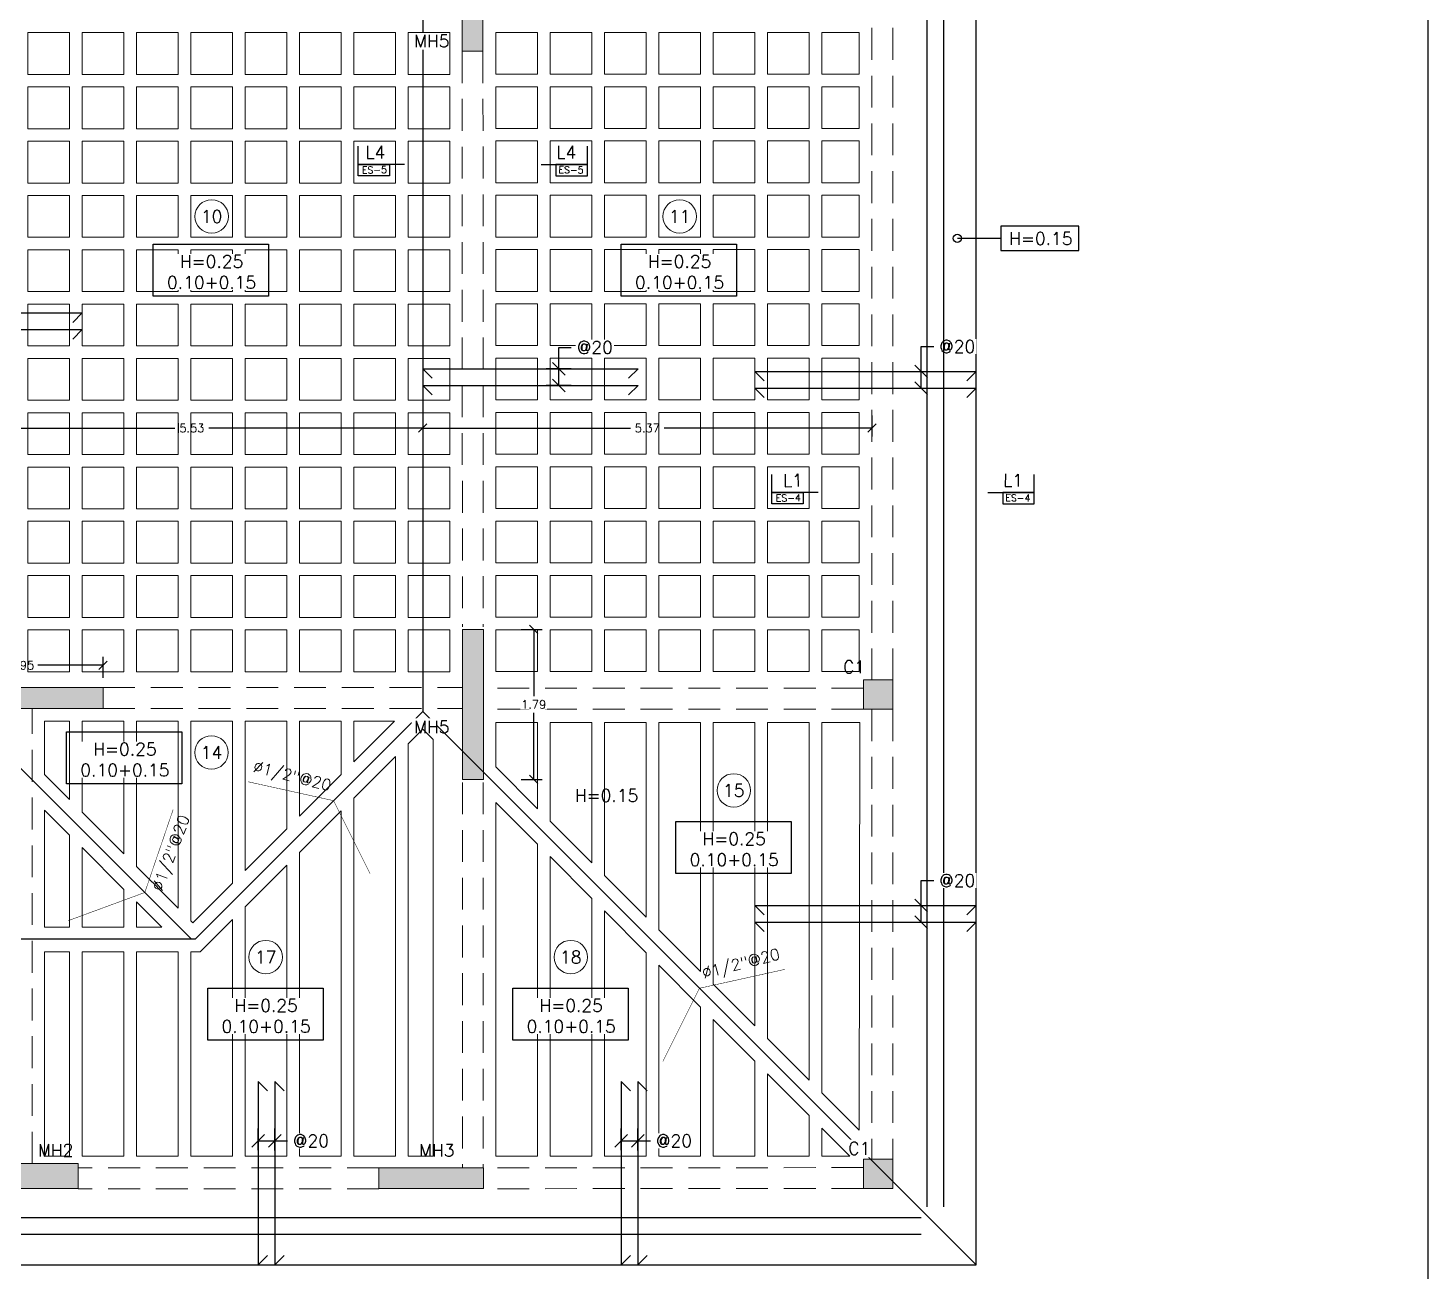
# Model space of a CAD drawing. Header units: metres. Extents: x -44 to 358, y -246 to 48.
# Drawn here: x 130.87 to 147.62, y -41 to -26.12 of the extents above; entities that cross this region are included whole.
import ezdxf
from ezdxf.enums import TextEntityAlignment as Align

# ---------------------------------------------------------------- set-up
doc = ezdxf.new("R2010")
doc.units = ezdxf.units.M
doc.header["$LTSCALE"] = 0.3
doc.header["$PDMODE"] = 3
doc.linetypes.add('HIDDEN', pattern=[9.525, 6.35, -3.175])
for name, color, linetype, lineweight in [('0-S-GRID-IDEN', 1, 'Continuous', 9), ('BOVEDILLA', 8, 'Continuous', 5), ('Columnas', 7, 'Continuous', 18), ('VIGAS', 1, 'HIDDEN', 15)]:
    doc.layers.add(name, color=color, linetype=linetype, lineweight=lineweight)
for name, color, linetype in [('ACERO', 5, 'Continuous'), ('BP', 3, 'Continuous'), ('DIMCOL', 4, 'Continuous'), ('DIMTEXTO', 4, 'Continuous'), ('HATCH', 8, 'Continuous'), ('REBAR', 5, 'Continuous'), ('TEXTOS', 4, 'Continuous')]:
    doc.layers.add(name, color=color, linetype=linetype)
doc.styles.add('SMPLEX', font='simplex.shx')
doc.dimstyles.new('DIM-50', dxfattribs={"dimscale": 0.5, "dimtxt": 0.2, "dimasz": 0.2, "dimexe": 0.2, "dimexo": 0.2, "dimgap": 0.1, "dimtad": 0, "dimtih": 1, "dimtoh": 1, "dimzin": 0, "dimdsep": 46, "dimtxsty": 'SMPLEX', "dimblk1": 'OBLIQUE', "dimblk2": 'OBLIQUE', "dimsah": 1, "dimcen": 0.2, "dimclrd": 4, "dimclre": 4, "dimclrt": 4, "dimadec": 0, "dimazin": 0, "dimtfac": 1, "dimtmove": 0, "dimatfit": 3, "dimldrblk": 'OPEN30', "dimfxl": 0.3, "dimfxlon": 1, "dimtfill": 1, "dimtolj": 1, "dimtzin": 0, "dimarcsym": 0})
doc.dimstyles.new('DIM-75', dxfattribs={"dimscale": 0.75, "dimtxt": 0.2, "dimasz": 0.2, "dimexe": 0.2, "dimexo": 0.2, "dimgap": 0.1, "dimtad": 0, "dimtih": 1, "dimtoh": 1, "dimzin": 0, "dimdsep": 46, "dimtxsty": 'SMPLEX', "dimblk1": 'OBLIQUE', "dimblk2": 'OBLIQUE', "dimsah": 1, "dimcen": 0.2, "dimclrd": 4, "dimclre": 4, "dimclrt": 4, "dimadec": 0, "dimazin": 0, "dimtfac": 1, "dimtmove": 0, "dimatfit": 3, "dimldrblk": 'OBLIQUE', "dimfxl": 0.2, "dimfxlon": 1, "dimtfill": 1, "dimtolj": 1, "dimtzin": 0, "dimarcsym": 0})

# ---------------------------------------------------------------- blocks, each defined once
blk = doc.blocks.new('A$C29cb555f')
at = {"layer": 'HATCH'}
h = blk.add_hatch(color=256, dxfattribs=at)
h.dxf.hatch_style = 1
h.paths.add_polyline_path([(29.046, 13.836), (28.796, 13.836), (28.796, 14.836), (29.046, 14.836)])
h = blk.add_hatch(color=256, dxfattribs=at)
h.dxf.hatch_style = 1
h.paths.add_polyline_path([(29.051, 5.119), (28.801, 5.119), (28.801, 6.913), (29.051, 6.913)])
h = blk.add_hatch(color=256, dxfattribs=at)
h.dxf.hatch_style = 1
h.paths.add_polyline_path([(22.801, 6.219), (22.551, 6.219), (22.551, 5.969), (24.501, 5.969), (24.501, 6.219)])
h = blk.add_hatch(color=256, dxfattribs=at)
h.dxf.hatch_style = 1
h.paths.add_polyline_path([(33.601, 5.959), (33.951, 5.959), (33.951, 6.309), (33.601, 6.309)])
h = blk.add_hatch(color=256, dxfattribs=at)
h.dxf.hatch_style = 1
h.paths.add_polyline_path([(23.401, 0.519), (23.401, 0.219), (24.201, 0.219), (24.201, 0.519)])
h = blk.add_hatch(color=256, dxfattribs=at)
h.dxf.hatch_style = 1
h.paths.add_polyline_path([(33.601, 0.221), (33.951, 0.221), (33.951, 0.571), (33.601, 0.571)])
h = blk.add_hatch(color=256, dxfattribs=at)
h.dxf.hatch_style = 1
h.paths.add_polyline_path([(29.05, 0.469), (27.801, 0.469), (27.801, 0.219), (29.05, 0.219)])
at = {"layer": 'Columnas'}
for points in [[(29.046, 13.836), (28.796, 13.836), (28.796, 14.836), (29.046, 14.836)], [(29.051, 5.119), (28.801, 5.119), (28.801, 6.913), (29.051, 6.913)], [(22.55, 6.219), (24.5, 6.219), (24.5, 5.969), (22.55, 5.969)], [(33.601, 5.959), (33.951, 5.959), (33.951, 6.309), (33.601, 6.309)], [(23.401, 0.519), (23.401, 0.219), (24.201, 0.219), (24.201, 0.519)], [(33.601, 0.221), (33.951, 0.221), (33.951, 0.571), (33.601, 0.571)]]:
    blk.add_lwpolyline(points, close=True, dxfattribs=at)
blk.add_lwpolyline([(27.801, 0.219), (29.051, 0.219), (29.051, 0.469), (27.801, 0.469), (27.8, 0.219)], dxfattribs=at)
at = {"layer": 'DIMTEXTO', "ltscale": 0.2, "char_height": 0.15, "attachment_point": 1, "style": 'SMPLEX', "bg_fill": 3, "box_fill_scale": 1.2, "bg_fill_color": 256, "bg_fill_transparency": 0}
for s, insert in [('MH5', (28.222, 14.033)), ('MH5', (28.222, 5.821)), ('MH3', (28.282, 0.753))]:
    blk.add_mtext_dynamic_manual_height_columns(s, width=0.23091, gutter_width=0.25, heights=[0], dxfattribs=dict(at, insert=insert))
for s, insert in [('C1', (33.357, 6.54)), ('MH2', (23.72, 0.753)), ('C1', (33.418, 0.776))]:
    blk.add_mtext_dynamic_manual_height_columns(s, width=0.23091, gutter_width=0.25, heights=[0], dxfattribs=dict(at, insert=insert))
blk = doc.blocks.new('_OBLIQUE')
at = {"color": 0, "linetype": 'ByBlock'}
blk.add_line((-0.5, -0.5), (0.5, 0.5), dxfattribs=at)
blk = doc.blocks.new('*D1187')
at = {"layer": 'DEFPOINTS', "color": 0, "transparency": 16777216}
for p in [(140.29, -30.233), (141.558, -30.233), (140.29, -30.433)]:
    blk.add_point(p, dxfattribs=at)
at = {"layer": 'DIMTEXTO', "color": 4, "lineweight": -2, "transparency": 16777216}
for p, q in [((141.558, -30.233), (141.558, -29.936)), ((141.558, -29.936), (141.708, -29.936)), ((141.408, -30.233), (141.708, -30.233)), ((141.558, -30.433), (141.558, -30.233)), ((141.408, -30.433), (141.708, -30.433))]:
    blk.add_line(p, q, dxfattribs=at)
at = {"layer": 'DIMTEXTO', "color": 4, "lineweight": -2, "transparency": 16777216, "xscale": 0.15, "yscale": 0.15, "zscale": 0.15}
for p, rotation in [((141.558, -30.233), 90), ((141.558, -30.433), 270)]:
    blk.add_blockref('_OBLIQUE', p, dxfattribs=dict(at, rotation=rotation))
at = {"layer": 'DIMTEXTO', "color": 4, "transparency": 16777216, "insert": (141.99, -29.936), "char_height": 0.15, "attachment_point": 5, "style": 'SMPLEX', "bg_fill": 3, "box_fill_scale": 1.1, "bg_fill_color": 256, "bg_fill_true_color": 13158600, "bg_fill_transparency": 0}
blk.add_mtext('\\A1;@20', dxfattribs=at)
blk = doc.blocks.new('*D1191')
at = {"layer": 'DEFPOINTS', "color": 0, "ltscale": 0.2, "transparency": 16777216}
for p in [(136.318, -33.322), (136.318, -35.117), (136.921, -35.117)]:
    blk.add_point(p, dxfattribs=at)
at = {"layer": 'DIMTEXTO', "color": 4, "lineweight": -2, "ltscale": 0.2, "transparency": 16777216}
for p, q in [((136.771, -33.322), (137.021, -33.322)), ((136.921, -33.322), (136.921, -34.12)), ((136.921, -35.117), (136.921, -34.32)), ((136.771, -35.117), (137.021, -35.117))]:
    blk.add_line(p, q, dxfattribs=at)
at = {"layer": 'DIMTEXTO', "color": 4, "lineweight": -2, "ltscale": 0.2, "transparency": 16777216, "xscale": 0.1, "yscale": 0.1, "zscale": 0.1}
for p, rotation in [((136.921, -33.322), 90), ((136.921, -35.117), 270)]:
    blk.add_blockref('_OBLIQUE', p, dxfattribs=dict(at, rotation=rotation))
at = {"layer": 'DIMTEXTO', "color": 4, "ltscale": 0.2, "transparency": 16777216, "insert": (136.921, -34.22), "char_height": 0.1, "attachment_point": 5, "style": 'SMPLEX', "bg_fill": 3, "box_fill_scale": 1.1, "bg_fill_color": 256, "bg_fill_true_color": 13158600, "bg_fill_transparency": 0}
blk.add_mtext('\\A1;1.79', dxfattribs=at)
blk = doc.blocks.new('_Open30')
at = {"color": 0, "lineweight": -2}
for p, q in [((-1, 0.27), (0, 0)), ((0, 0), (-1, -0.27)), ((0, 0), (-1, 0))]:
    blk.add_line(p, q, dxfattribs=at)
blk = doc.blocks.new('*D1192')
at = {"layer": 'DEFPOINTS', "color": 0, "ltscale": 0.2, "transparency": 16777216}
for p in [(131.768, -33.751), (129.818, -34.267), (131.768, -34.267)]:
    blk.add_point(p, dxfattribs=at)
at = {"layer": 'DIMTEXTO', "color": 4, "lineweight": -2, "ltscale": 0.2, "transparency": 16777216}
for p, q in [((129.818, -33.901), (129.818, -33.651)), ((131.768, -33.901), (131.768, -33.651)), ((129.818, -33.751), (130.6, -33.751)), ((131.768, -33.751), (130.986, -33.751))]:
    blk.add_line(p, q, dxfattribs=at)
at = {"layer": 'DIMTEXTO', "color": 4, "lineweight": -2, "ltscale": 0.2, "transparency": 16777216, "xscale": 0.1, "yscale": 0.1, "zscale": 0.1, "rotation": 180}
blk.add_blockref('_OBLIQUE', (129.818, -33.751), dxfattribs=at)
at = {"layer": 'DIMTEXTO', "color": 4, "lineweight": -2, "ltscale": 0.2, "transparency": 16777216, "xscale": 0.1, "yscale": 0.1, "zscale": 0.1}
blk.add_blockref('_OBLIQUE', (131.768, -33.751), dxfattribs=at)
at = {"layer": 'DIMTEXTO', "color": 4, "ltscale": 0.2, "transparency": 16777216, "insert": (130.793, -33.751), "char_height": 0.1, "attachment_point": 5, "style": 'SMPLEX', "bg_fill": 3, "box_fill_scale": 1.1, "bg_fill_color": 256, "bg_fill_true_color": 13158600, "bg_fill_transparency": 0}
blk.add_mtext('\\A1;1.95', dxfattribs=at)
blk = doc.blocks.new('*D1199')
at = {"layer": 'DEFPOINTS', "color": 0, "ltscale": 0.2, "transparency": 16777216}
for p in [(130.068, -30.59), (135.593, -30.59), (135.593, -30.912)]:
    blk.add_point(p, dxfattribs=at)
at = {"layer": 'DIMTEXTO', "color": 4, "lineweight": -2, "ltscale": 0.2, "transparency": 16777216}
for p, q in [((130.068, -30.762), (130.068, -31.012)), ((135.593, -30.762), (135.593, -31.012)), ((130.068, -30.912), (132.628, -30.912)), ((135.593, -30.912), (133.033, -30.912))]:
    blk.add_line(p, q, dxfattribs=at)
at = {"layer": 'DIMTEXTO', "color": 4, "lineweight": -2, "ltscale": 0.2, "transparency": 16777216, "xscale": 0.1, "yscale": 0.1, "zscale": 0.1, "rotation": 180}
blk.add_blockref('_OBLIQUE', (130.068, -30.912), dxfattribs=at)
at = {"layer": 'DIMTEXTO', "color": 4, "lineweight": -2, "ltscale": 0.2, "transparency": 16777216, "xscale": 0.1, "yscale": 0.1, "zscale": 0.1}
blk.add_blockref('_OBLIQUE', (135.593, -30.912), dxfattribs=at)
at = {"layer": 'DIMTEXTO', "color": 4, "ltscale": 0.2, "transparency": 16777216, "insert": (132.83, -30.912), "char_height": 0.1, "attachment_point": 5, "style": 'SMPLEX', "bg_fill": 3, "box_fill_scale": 1.1, "bg_fill_color": 256, "bg_fill_true_color": 13158600, "bg_fill_transparency": 0}
blk.add_mtext('\\A1;5.53', dxfattribs=at)
blk = doc.blocks.new('*D1200')
at = {"layer": 'DEFPOINTS', "color": 0, "ltscale": 0.2, "transparency": 16777216}
for p in [(140.968, 0), (135.593, -29.495), (140.968, -30.912)]:
    blk.add_point(p, dxfattribs=at)
at = {"layer": 'DIMTEXTO', "color": 4, "lineweight": -2, "ltscale": 0.2, "transparency": 16777216}
for p, q in [((135.593, -30.762), (135.593, -31.012)), ((140.968, -30.762), (140.968, -31.012)), ((135.593, -30.912), (138.078, -30.912)), ((140.968, -30.912), (138.483, -30.912))]:
    blk.add_line(p, q, dxfattribs=at)
at = {"layer": 'DIMTEXTO', "color": 4, "lineweight": -2, "ltscale": 0.2, "transparency": 16777216, "xscale": 0.1, "yscale": 0.1, "zscale": 0.1, "rotation": 180}
blk.add_blockref('_OBLIQUE', (135.593, -30.912), dxfattribs=at)
at = {"layer": 'DIMTEXTO', "color": 4, "lineweight": -2, "ltscale": 0.2, "transparency": 16777216, "xscale": 0.1, "yscale": 0.1, "zscale": 0.1}
blk.add_blockref('_OBLIQUE', (140.968, -30.912), dxfattribs=at)
at = {"layer": 'DIMTEXTO', "color": 4, "ltscale": 0.2, "transparency": 16777216, "insert": (138.281, -30.912), "char_height": 0.1, "attachment_point": 5, "style": 'SMPLEX', "bg_fill": 3, "box_fill_scale": 1.1, "bg_fill_color": 256, "bg_fill_true_color": 13158600, "bg_fill_transparency": 0}
blk.add_mtext('\\A1;5.37', dxfattribs=at)
blk = doc.blocks.new('*U1246')
at = {"layer": 'BOVEDILLA'}
blk.add_lwpolyline([(-0.25, -0.25), (0.25, -0.25), (0.25, 0.25), (-0.25, 0.25)], close=True, dxfattribs=at)
blk = doc.blocks.new('*U1247')
at = {"layer": 'BOVEDILLA', "color": 0, "linetype": 'ByBlock', "lineweight": -2, "transparency": 16777216}
for p in [(0, 0), (0.65, 0), (1.3, 0), (1.95, 0), (2.6, 0), (3.25, 0), (3.9, 0), (4.55, 0), (5.2, 0), (0, -0.65), (0.65, -0.65), (1.3, -0.65), (1.95, -0.65), (2.6, -0.65), (3.25, -0.65), (3.9, -0.65), (4.55, -0.65), (5.2, -0.65), (0, -1.3), (0.65, -1.3), (1.3, -1.3), (1.95, -1.3), (2.6, -1.3), (3.25, -1.3), (3.9, -1.3), (4.55, -1.3), (5.2, -1.3), (0, -1.95), (0.65, -1.95), (1.3, -1.95), (1.95, -1.95), (2.6, -1.95), (3.25, -1.95), (3.9, -1.95), (4.55, -1.95), (5.2, -1.95), (0, -2.6), (0.65, -2.6), (1.3, -2.6), (1.95, -2.6), (2.6, -2.6), (3.25, -2.6), (3.9, -2.6), (4.55, -2.6), (5.2, -2.6), (0, -3.25), (0.65, -3.25), (1.3, -3.25), (1.95, -3.25), (2.6, -3.25), (3.25, -3.25), (3.9, -3.25), (4.55, -3.25), (5.2, -3.25), (0, -3.9), (0.65, -3.9), (1.3, -3.9), (1.95, -3.9), (2.6, -3.9), (3.25, -3.9), (3.9, -3.9), (4.55, -3.9), (5.2, -3.9), (0, -4.55), (0.65, -4.55), (1.3, -4.55), (1.95, -4.55), (2.6, -4.55), (3.25, -4.55), (3.9, -4.55), (4.55, -4.55), (5.2, -4.55), (0, -5.2), (0.65, -5.2), (1.3, -5.2), (1.95, -5.2), (2.6, -5.2), (3.25, -5.2), (3.9, -5.2), (4.55, -5.2), (5.2, -5.2), (0, -5.85), (0.65, -5.85), (1.3, -5.85), (1.95, -5.85), (2.6, -5.85), (3.25, -5.85), (3.9, -5.85), (4.55, -5.85), (5.2, -5.85), (0, -6.5), (0.65, -6.5), (1.3, -6.5), (1.95, -6.5), (2.6, -6.5), (3.25, -6.5), (3.9, -6.5), (4.55, -6.5), (5.2, -6.5), (0, -7.15), (0.65, -7.15), (1.3, -7.15), (1.95, -7.15), (2.6, -7.15), (3.25, -7.15), (3.9, -7.15), (4.55, -7.15), (5.2, -7.15)]:
    blk.add_blockref('*U1246', p, dxfattribs=at)
blk = doc.blocks.new('*U1248')
at = {"layer": 'BOVEDILLA'}
blk.add_lwpolyline([(-0.25, -0.25), (0.25, -0.25), (0.25, 0.25), (-0.25, 0.25)], close=True, dxfattribs=at)
blk = doc.blocks.new('*U1249')
at = {"layer": 'BOVEDILLA', "color": 0, "linetype": 'ByBlock', "lineweight": -2, "transparency": 16777216}
for p in [(0, 0), (0.65, 0), (1.3, 0), (1.95, 0), (2.6, 0), (3.25, 0), (0, -0.65), (0.65, -0.65), (1.3, -0.65), (1.95, -0.65), (2.6, -0.65), (3.25, -0.65), (0, -1.3), (0.65, -1.3), (1.3, -1.3), (1.95, -1.3), (2.6, -1.3), (3.25, -1.3), (0, -1.95), (0.65, -1.95), (1.3, -1.95), (1.95, -1.95), (2.6, -1.95), (3.25, -1.95), (0, -2.6), (0.65, -2.6), (1.3, -2.6), (1.95, -2.6), (2.6, -2.6), (3.25, -2.6), (0, -3.25), (0.65, -3.25), (1.3, -3.25), (1.95, -3.25), (2.6, -3.25), (3.25, -3.25), (0, -3.9), (0.65, -3.9), (1.3, -3.9), (1.95, -3.9), (2.6, -3.9), (3.25, -3.9), (0, -4.55), (0.65, -4.55), (1.3, -4.55), (1.95, -4.55), (2.6, -4.55), (3.25, -4.55), (0, -5.2), (0.65, -5.2), (1.3, -5.2), (1.95, -5.2), (2.6, -5.2), (3.25, -5.2), (0, -5.85), (0.65, -5.85), (1.3, -5.85), (1.95, -5.85), (2.6, -5.85), (3.25, -5.85), (0, -6.5), (0.65, -6.5), (1.3, -6.5), (1.95, -6.5), (2.6, -6.5), (3.25, -6.5), (0, -7.15), (0.65, -7.15), (1.3, -7.15), (1.95, -7.15), (2.6, -7.15), (3.25, -7.15)]:
    blk.add_blockref('*U1248', p, dxfattribs=at)
blk = doc.blocks.new('*U1250')
at = {"layer": 'BOVEDILLA'}
blk.add_lwpolyline([(-0.225, 0.25), (0.225, 0.25), (0.225, -0.25), (-0.225, -0.25)], close=True, dxfattribs=at)
blk = doc.blocks.new('*U1251')
at = {"layer": 'DIMTEXTO', "color": 0, "linetype": 'ByBlock', "lineweight": -2, "transparency": 16777216}
for p in [(0, 0), (0, -0.65), (0, -1.3), (0, -1.95), (0, -2.6), (0, -3.25), (0, -3.9), (0, -4.55), (0, -5.2), (0, -5.85), (0, -6.5), (0, -7.15)]:
    blk.add_blockref('*U1250', p, dxfattribs=at)
blk = doc.blocks.new('*D1258')
at = {"layer": 'DEFPOINTS', "color": 0, "transparency": 16777216}
for p in [(140.29, -36.626), (141.558, -36.626), (140.29, -36.826)]:
    blk.add_point(p, dxfattribs=at)
at = {"layer": 'DIMTEXTO', "color": 4, "lineweight": -2, "transparency": 16777216}
for p, q in [((141.558, -36.626), (141.558, -36.329)), ((141.558, -36.329), (141.708, -36.329)), ((141.408, -36.626), (141.708, -36.626)), ((141.558, -36.826), (141.558, -36.626)), ((141.408, -36.826), (141.708, -36.826))]:
    blk.add_line(p, q, dxfattribs=at)
at = {"layer": 'DIMTEXTO', "color": 4, "lineweight": -2, "transparency": 16777216, "xscale": 0.15, "yscale": 0.15, "zscale": 0.15}
for p, rotation in [((141.558, -36.626), 90), ((141.558, -36.826), 270)]:
    blk.add_blockref('_OBLIQUE', p, dxfattribs=dict(at, rotation=rotation))
at = {"layer": 'DIMTEXTO', "color": 4, "transparency": 16777216, "insert": (141.99, -36.329), "char_height": 0.15, "attachment_point": 5, "style": 'SMPLEX', "bg_fill": 3, "box_fill_scale": 1.1, "bg_fill_color": 256, "bg_fill_true_color": 13158600, "bg_fill_transparency": 0}
blk.add_mtext('\\A1;@20', dxfattribs=at)
blk = doc.blocks.new('*D1263')
at = {"layer": 'DEFPOINTS', "color": 0, "transparency": 16777216}
for p in [(137.754, -30.202), (137.221, -30.402), (137.754, -30.402)]:
    blk.add_point(p, dxfattribs=at)
at = {"layer": 'DIMTEXTO', "color": 4, "lineweight": -2, "transparency": 16777216}
for p, q in [((137.221, -30.202), (137.221, -29.945)), ((137.221, -29.945), (137.371, -29.945)), ((137.371, -30.202), (137.071, -30.202)), ((137.221, -30.402), (137.221, -30.202)), ((137.371, -30.402), (137.071, -30.402))]:
    blk.add_line(p, q, dxfattribs=at)
at = {"layer": 'DIMTEXTO', "color": 4, "lineweight": -2, "transparency": 16777216, "xscale": 0.15, "yscale": 0.15, "zscale": 0.15}
for p, rotation in [((137.221, -30.202), 90), ((137.221, -30.402), 270)]:
    blk.add_blockref('_OBLIQUE', p, dxfattribs=dict(at, rotation=rotation))
at = {"layer": 'DIMTEXTO', "color": 4, "transparency": 16777216, "insert": (137.653, -29.945), "char_height": 0.15, "attachment_point": 5, "style": 'SMPLEX', "bg_fill": 3, "box_fill_scale": 1.1, "bg_fill_color": 256, "bg_fill_true_color": 13158600, "bg_fill_transparency": 0}
blk.add_mtext('\\A1;@20', dxfattribs=at)
blk = doc.blocks.new('*D1264')
at = {"layer": 'DEFPOINTS', "color": 0, "transparency": 16777216}
for p in [(133.623, -39.445), (133.623, -39.706), (133.823, -39.71)]:
    blk.add_point(p, dxfattribs=at)
at = {"layer": 'DIMTEXTO', "color": 4, "lineweight": -2, "transparency": 16777216}
for p, q in [((133.623, -39.556), (133.623, -39.295)), ((133.823, -39.56), (133.823, -39.295)), ((133.623, -39.445), (133.823, -39.445)), ((133.823, -39.445), (133.973, -39.445))]:
    blk.add_line(p, q, dxfattribs=at)
at = {"layer": 'DIMTEXTO', "color": 4, "lineweight": -2, "transparency": 16777216, "xscale": 0.15, "yscale": 0.15, "zscale": 0.15, "rotation": 180}
blk.add_blockref('_OBLIQUE', (133.623, -39.445), dxfattribs=at)
at = {"layer": 'DIMTEXTO', "color": 4, "lineweight": -2, "transparency": 16777216, "xscale": 0.15, "yscale": 0.15, "zscale": 0.15}
blk.add_blockref('_OBLIQUE', (133.823, -39.445), dxfattribs=at)
at = {"layer": 'DIMTEXTO', "color": 4, "transparency": 16777216, "insert": (134.255, -39.445), "char_height": 0.15, "attachment_point": 5, "style": 'SMPLEX', "bg_fill": 3, "box_fill_scale": 1.1, "bg_fill_color": 256, "bg_fill_true_color": 13158600, "bg_fill_transparency": 0}
blk.add_mtext('\\A1;@20', dxfattribs=at)
blk = doc.blocks.new('*D1265')
at = {"layer": 'DEFPOINTS', "color": 0, "transparency": 16777216}
for p in [(137.968, -39.445), (137.968, -39.706), (138.168, -39.71)]:
    blk.add_point(p, dxfattribs=at)
at = {"layer": 'DIMTEXTO', "color": 4, "lineweight": -2, "transparency": 16777216}
for p, q in [((137.968, -39.556), (137.968, -39.295)), ((138.168, -39.56), (138.168, -39.295)), ((137.968, -39.445), (138.168, -39.445)), ((138.168, -39.445), (138.318, -39.445))]:
    blk.add_line(p, q, dxfattribs=at)
at = {"layer": 'DIMTEXTO', "color": 4, "lineweight": -2, "transparency": 16777216, "xscale": 0.15, "yscale": 0.15, "zscale": 0.15, "rotation": 180}
blk.add_blockref('_OBLIQUE', (137.968, -39.445), dxfattribs=at)
at = {"layer": 'DIMTEXTO', "color": 4, "lineweight": -2, "transparency": 16777216, "xscale": 0.15, "yscale": 0.15, "zscale": 0.15}
blk.add_blockref('_OBLIQUE', (138.168, -39.445), dxfattribs=at)
at = {"layer": 'DIMTEXTO', "color": 4, "transparency": 16777216, "insert": (138.6, -39.445), "char_height": 0.15, "attachment_point": 5, "style": 'SMPLEX', "bg_fill": 3, "box_fill_scale": 1.1, "bg_fill_color": 256, "bg_fill_true_color": 13158600, "bg_fill_transparency": 0}
blk.add_mtext('\\A1;@20', dxfattribs=at)

msp = doc.modelspace()

# ---------------------------------------------------------------- linework, layer by layer
at = {"layer": 'ACERO', "ltscale": 0.2}
for p, q in [((141.559553, -40.3649772), (123.0156097, -40.3649772)), ((141.559553, -40.5649772), (123.0156097, -40.5649772))]:
    msp.add_line(p, q, dxfattribs=at)
at = {"layer": 'BP', "ltscale": 0.2}
for p, q in [((142.2180161, -40.929871), (142.2180161, -19.129871)), ((135.5930161, -25.754871), (135.5930161, -34.304871)), ((128.9147555, -33.1189486), (132.8202167, -37.0244098)), ((132.8734773, -37.0244098), (135.5930161, -34.304871)), ((126.2734771, -37.0244098), (132.8734773, -37.0244098)), ((122.3680159, -40.929871), (142.2180161, -40.929871))]:
    msp.add_line(p, q, dxfattribs=at)
at = {"layer": 'DIMTEXTO'}
msp.add_lwpolyline([(0.9379767, -12.4288255), (147.6240338, -12.4288255), (147.6240338, -58.5105287), (0.9379767, -58.5105287)], close=True, dxfattribs=at)
at = {"layer": 'TEXTOS', "color": 6, "linetype": 'Continuous', "ltscale": 0.01}
msp.add_line((142.9108542, -31.8192139), (142.9108539, -31.4657226), dxfattribs=at)
at = {"layer": 'TEXTOS', "color": 5, "linetype": 'Continuous', "ltscale": 0.01}
msp.add_line((142.3566522, -31.6831772), (142.9108541, -31.6831777), dxfattribs=at)
at = {"layer": 'TEXTOS', "color": 8, "linetype": 'Continuous', "ltscale": 0.01}
msp.add_lwpolyline([(142.910854, -31.8192112), (142.9108541, -31.6831772), (142.5348505, -31.6831769), (142.5348504, -31.8192109)], close=True, dxfattribs=at)
at = {"layer": 'VIGAS', "ltscale": 0.2}
for p, q in [((140.9680126, -26.1221337), (140.968016, -33.9268186)), ((141.2180126, -26.1221336), (141.218016, -33.9268185)), ((136.0638591, -26.3998514), (136.068016, -33.2924305)), ((136.313859, -26.3997007), (136.318016, -33.2922797)), ((131.768016, -34.0168185), (136.068016, -34.0168185)), ((140.868016, -34.0268185), (136.318016, -34.0268185)), ((130.918016, -39.7168185), (130.918016, -34.2668185)), ((131.768016, -34.2668185), (136.068016, -34.2668185)), ((140.868016, -34.2768185), (136.318016, -34.2768185)), ((140.968016, -34.2768185), (140.968016, -39.6646878)), ((141.218016, -34.2768185), (141.218016, -39.6646878)), ((136.068016, -35.1522734), (136.0678989, -39.7668122)), ((136.318016, -35.1522797), (136.3178989, -39.7668185)), ((135.0675599, -39.7668185), (131.468016, -39.7668185)), ((140.8678989, -39.7646878), (136.3178989, -39.7668185)), ((135.0675599, -40.0168185), (131.468016, -40.0168185)), ((140.868016, -40.0146878), (136.318016, -40.0168185))]:
    msp.add_line(p, q, dxfattribs=at)

# ---------------------------------------------------------------- texts
at = {"layer": 'TEXTOS', "color": 4, "ltscale": 0.5, "insert": (142.7153515, -31.7476376), "char_height": 0.08249794, "attachment_point": 5, "rotation": 359.2226415, "style": 'SMPLEX'}
msp.add_mtext('ES-4', dxfattribs=at)

# ---------------------------------------------------------------- leaders
at = {"layer": 'DIMTEXTO', "ltscale": 0.2}
msp.add_leader([(141.9913894, -28.6400465), (142.5101844, -28.6400465)], dimstyle='DIM-50', override={"dimldrblk": 'DotBlank'}, dxfattribs=at)

# ---------------------------------------------------------------- next in the draw order: texts
at = {"layer": 'DIMTEXTO', "color": 4, "char_height": 0.15, "attachment_point": 5, "style": 'SMPLEX', "bg_fill": 3, "box_fill_scale": 1.1, "bg_fill_color": 256, "bg_fill_true_color": 13158600, "bg_fill_transparency": 0}
for insert, rotation in [((142.9908224, -28.6431864), 359.99999999), ((137.7935694, -35.3104224), 0.00000001)]:
    msp.add_mtext('\\A1;H=0.15', dxfattribs=dict(at, insert=insert, rotation=rotation))
at = {"layer": 'DIMTEXTO', "color": 4, "lineweight": -3, "insert": (142.6590155, -31.5366621), "char_height": 0.14999625, "attachment_point": 5, "rotation": 359.2226415, "style": 'SMPLEX', "bg_fill": 3, "box_fill_scale": 1.1, "bg_fill_color": 256, "bg_fill_true_color": 13158600, "bg_fill_transparency": 0}
msp.add_mtext('L1', dxfattribs=at)

# ---------------------------------------------------------------- next in the draw order: linework, layer by layer
at = {"layer": 'BP', "ltscale": 0.2}
msp.add_line((142.2180161, -40.929871), (135.5930161, -34.304871), dxfattribs=at)
at = {"layer": 'DIMTEXTO', "color": 4}
msp.add_lwpolyline([(143.4469398, -28.4944331), (142.5101844, -28.4944331), (142.5101844, -28.7856599), (143.4469398, -28.7856599)], close=True, dxfattribs=at)

# ---------------------------------------------------------------- next in the draw order: block references
at = {"layer": 'DIMTEXTO', "ltscale": 0.2}
msp.add_blockref('A$C29cb555f', (107.2673609, -40.2354436), dxfattribs=at)

# ---------------------------------------------------------------- next in the draw order: linework, layer by layer
at = {"layer": '0-S-GRID-IDEN'}
for centre in [(133.0668856, -28.3777055), (133.0645873, -34.7950331), (139.3159139, -35.2488706), (133.713652, -37.2440532), (137.3647823, -37.2440532)]:
    msp.add_circle(centre, 0.20025, dxfattribs=at)
at = {"layer": 'ACERO'}
for points in [[(129.0272555, -29.6457641), (128.9147555, -29.533264), (131.5168856, -29.533264), (131.4043856, -29.645764)], [(129.0272554, -29.8457641), (128.9147555, -29.733264), (131.5168855, -29.733264), (131.4043855, -29.845764)], [(139.6806324, -30.3458588), (139.5681324, -30.2333588), (142.2180161, -30.2333588), (142.1055161, -30.3458587)], [(139.6806323, -30.5458588), (139.5681323, -30.4333588), (142.218016, -30.4333588), (142.105516, -30.5458587)], [(139.6806324, -36.7388446), (139.5681324, -36.6263445), (142.2180161, -36.6263445), (142.1055161, -36.7388445)], [(139.6806323, -36.9388446), (139.5681323, -36.8263446), (142.218016, -36.8263446), (142.105516, -36.9388445)], [(133.7352586, -38.846698), (133.6227585, -38.734198), (133.6227585, -40.9298711), (133.7352585, -40.817371)], [(133.9352586, -38.8466979), (133.8227586, -38.7341979), (133.8227586, -40.929871), (133.9352585, -40.8173709)], [(138.0805766, -38.846698), (137.9680766, -38.734198), (137.9680766, -40.9298711), (138.0805765, -40.817371)], [(138.2805766, -38.8466979), (138.1680766, -38.7341979), (138.1680766, -40.929871), (138.2805765, -40.8173709)]]:
    msp.add_lwpolyline(points, dxfattribs=at)
at = {"layer": 'BOVEDILLA'}
for points in [[(131.068016, -35.060077), (131.3668856, -35.3589467), (131.3668856, -34.4210787), (131.068016, -34.4210787)], [(131.5168856, -35.5089467), (132.0168856, -36.0089467), (132.0168856, -34.4210787), (131.5168856, -34.4210787)], [(134.7668856, -34.907947), (135.253754, -34.4210787), (135.253754, -34.4210787), (134.7668856, -34.4210787)], [(138.2681324, -34.4349678), (137.7681324, -34.4349678), (137.7681324, -36.2678553), (138.2681324, -36.7678553)], [(140.8245544, -34.4349678), (140.3681324, -34.4349678), (140.3681324, -38.8678553), (140.8180159, -39.3177387)], [(135.7168856, -39.6277409), (135.7168856, -34.6408726), (135.5930161, -34.517003), (135.4168856, -34.6931334), (135.4168856, -39.6277409)], [(134.7668856, -39.6277409), (135.2668856, -39.6277409), (135.2668856, -34.8431334), (134.7668856, -35.3431334)], [(131.068016, -36.8853322), (131.3668856, -36.8853322), (131.3668856, -35.7832107), (131.068016, -35.4843411)], [(134.1168856, -39.6277409), (134.6168856, -39.6277409), (134.6168856, -35.4931334), (134.1168856, -35.9931334)], [(136.468016, -39.6277409), (136.968016, -39.6277409), (136.968016, -35.8920029), (136.468016, -35.3920029)], [(131.5168856, -36.8853322), (132.0168856, -36.8853322), (132.0168856, -36.4332107), (131.5168856, -35.9332107)], [(133.4668856, -39.6277409), (133.9668856, -39.6277409), (133.9668856, -36.1431334), (133.4668856, -36.6431334)], [(137.118016, -39.6277409), (137.618016, -39.6277409), (137.618016, -36.5420029), (137.118016, -36.0420029)], [(132.1668856, -36.8853322), (132.4690071, -36.8853322), (132.1668856, -36.5832107)], [(137.768016, -39.6277409), (138.268016, -39.6277409), (138.268016, -37.1920029), (137.768016, -36.6920029)], [(132.8168856, -39.6277409), (133.3168856, -39.6277409), (133.3168856, -36.7931334), (132.9301481, -37.179871), (132.8168856, -37.179871)], [(131.068016, -39.6277409), (131.3668856, -39.6277409), (131.3668856, -37.179871), (131.068016, -37.179871)], [(131.5168856, -39.6277409), (132.0168856, -39.6277409), (132.0168856, -37.179871), (131.5168856, -37.179871)], [(132.1668856, -39.6277409), (132.6668856, -39.6277409), (132.6668856, -37.179871), (132.1668856, -37.179871)], [(139.068016, -39.6277409), (139.568016, -39.6277409), (139.568016, -38.4920029), (139.068016, -37.9920029)], [(139.718016, -39.6277409), (140.218016, -39.6277409), (140.218016, -39.1420029), (139.718016, -38.6420029)], [(140.368016, -39.6277409), (140.703754, -39.6277409), (140.368016, -39.2920029)]]:
    msp.add_lwpolyline(points, close=True, dxfattribs=at)
at = {"layer": 'DIMTEXTO', "ltscale": 0.2}
for points in [[(132.368093, -28.7118835), (133.7480112, -28.7118835), (133.7480112, -29.3316588), (132.368093, -29.3316588)], [(137.9693398, -28.7118835), (139.349258, -28.7118835), (139.349258, -29.3316588), (137.9693398, -29.3316588)], [(131.3308584, -34.5494231), (132.7107766, -34.5494231), (132.7107766, -35.1691984), (131.3308584, -35.1691984)], [(138.6224049, -35.6230215), (140.0023231, -35.6230215), (140.0023231, -36.2427968), (138.6224049, -36.2427968)], [(133.0201429, -37.6182041), (134.4000611, -37.6182041), (134.4000611, -38.2379795), (133.0201429, -38.2379795)], [(136.6712733, -37.6182041), (138.0511915, -37.6182041), (138.0511915, -38.2379795), (136.6712733, -38.2379795)]]:
    msp.add_lwpolyline(points, close=True, dxfattribs=at)
at = {"layer": 'REBAR', "color": 6, "const_width": 0.00576}
for points in [[(134.9640012, -36.246943), (134.5260974, -35.3717888), (133.5017624, -35.1452364)], [(131.3483826, -36.8088453), (132.2668172, -36.4710103), (132.6059093, -35.478234)], [(138.4676123, -38.4925252), (138.9055161, -37.617371), (139.9298511, -37.3908186)]]:
    msp.add_lwpolyline(points, dxfattribs=at)
at = {"layer": 'TEXTOS', "color": 5, "linetype": 'Continuous', "ltscale": 0.01}
for p, q in [((135.373493, -27.7561653), (134.8192911, -27.7561658)), ((140.3261788, -31.6831772), (139.7719769, -31.6831777))]:
    msp.add_line(p, q, dxfattribs=at)
at = {"layer": 'TEXTOS', "color": 6, "linetype": 'Continuous', "ltscale": 0.01}
msp.add_line((139.7719768, -31.8192139), (139.771977, -31.4657226), dxfattribs=at)
at = {"layer": 'TEXTOS', "color": 8, "linetype": 'Continuous', "ltscale": 0.01}
for points in [[(134.8192912, -27.8921993), (134.8192911, -27.7561653), (135.1952947, -27.756165), (135.1952948, -27.892199)], [(139.771977, -31.8192112), (139.7719769, -31.6831772), (140.1479805, -31.6831769), (140.1479806, -31.8192109)]]:
    msp.add_lwpolyline(points, close=True, dxfattribs=at)

# ---------------------------------------------------------------- next in the draw order: texts
at = {"layer": 'DIMTEXTO', "style": 'SMPLEX'}
for s, p in [('10', (133.0668856, -28.3777055)), ('14', (133.0645873, -34.7950331)), ('15', (139.3159139, -35.2488706)), ('17', (133.713652, -37.2440532)), ('18', (137.3647823, -37.2440532))]:
    msp.add_text(s, height=0.15, dxfattribs=at).set_placement(p, align=Align.MIDDLE_CENTER)
at = {"layer": 'TEXTOS', "color": 4, "ltscale": 0.5, "char_height": 0.08249794, "attachment_point": 5, "rotation": 0.7773585, "style": 'SMPLEX'}
for s, insert in [('ES-5', (135.0147937, -27.8206257)), ('ES-4', (139.9674795, -31.7476376))]:
    msp.add_mtext(s, dxfattribs=dict(at, insert=insert))

# ---------------------------------------------------------------- next in the draw order: dimensions: what is measured, and where the dimension line sits
at = {"layer": 'DIMTEXTO', "ltscale": 0.2}
for base, p1, p2, picture, middle in [((135.5930161, -30.9119927), (130.0675311, -30.589891), (135.5930161, -30.589891), '*D1199', (132.8302736, -30.9119927)), ((131.7678572, -33.7510818), (129.818016, -34.2668185), (131.7678572, -34.2668186), '*D1192', (130.7929366, -33.7510818))]:
    dim = msp.add_linear_dim(base=base, p1=p1, p2=p2, dimstyle='DIM-50', dxfattribs=at)
    dim.commit()
    dim.dimension.update_dxf_attribs({"geometry": picture, "text_midpoint": middle})
dim = msp.add_linear_dim(base=(136.9211731, -35.1168185), p1=(136.318016, -33.3222797), p2=(136.318016, -35.1168185), angle=90, dimstyle='DIM-50', dxfattribs=at)
dim.commit()
dim.dimension.update_dxf_attribs({"geometry": '*D1191', "text_midpoint": (136.9211731, -34.2195491)})

# ---------------------------------------------------------------- next in the draw order: linework, layer by layer
at = {"layer": 'BOVEDILLA'}
for points in [[(136.9681324, -34.4349678), (136.4681324, -34.4349678), (136.4681324, -34.9678553), (136.9681324, -35.4678553)], [(137.6181324, -34.4349678), (137.1181324, -34.4349678), (137.1181324, -35.6178553), (137.6181324, -36.1178553)]]:
    msp.add_lwpolyline(points, close=True, dxfattribs=at)

# ---------------------------------------------------------------- next in the draw order: texts
at = {"layer": 'DIMCOL', "color": 4, "char_height": 0.135, "attachment_point": 5, "style": 'SMPLEX', "bg_fill": 3, "box_fill_scale": 1.1, "bg_fill_color": 256, "bg_fill_true_color": 13158600, "bg_fill_transparency": 0}
for insert, rotation in [((134.0267167, -35.095925), 345.67991095), ((132.5965193, -36.0054156), 69.29318586), ((139.4048968, -37.3415073), 14.32008905)]:
    msp.add_mtext('\\A1;∅1/2"@20', dxfattribs=dict(at, insert=insert, rotation=rotation))
at = {"layer": 'DIMTEXTO', "color": 4, "char_height": 0.15, "attachment_point": 5, "rotation": 0.00000001, "style": 'SMPLEX', "bg_fill": 3, "box_fill_scale": 1.1, "bg_fill_color": 256, "bg_fill_true_color": 13158600, "bg_fill_transparency": 0}
for insert in [(133.7182826, -37.9487521), (137.369413, -37.9487521)]:
    msp.add_mtext('\\A1;H=0.25\\P0.10+0.15', dxfattribs=dict(at, insert=insert))

# ---------------------------------------------------------------- next in the draw order: dimensions: what is measured, and where the dimension line sits
at = {"layer": 'DIMTEXTO'}
for base, p1, p2, angle, picture, middle in [((141.5575917, -30.2333588), (140.2900295, -30.4333589), (140.2900295, -30.2333588), 270.00002573, '*D1187', (141.9897345, -29.9356433)), ((133.6227585, -39.4445238), (133.8227586, -39.7102905), (133.6227585, -39.7062313), 359.99997427, '*D1264', (134.2549014, -39.4445238))]:
    dim = msp.add_linear_dim(base=base, p1=p1, p2=p2, angle=angle, text='@20', dimstyle='DIM-75', dxfattribs=at)
    dim.commit()
    dim.dimension.update_dxf_attribs({"geometry": picture, "text_midpoint": middle, "dimtype": 160})

# ---------------------------------------------------------------- next in the draw order: linework, layer by layer
at = {"layer": 'ACERO'}
for p, q in [((141.6296573, -40.2330591), (141.6296573, -19.8102084)), ((141.8296573, -40.2330591), (141.8296573, -19.8102084))]:
    msp.add_line(p, q, dxfattribs=at)
at = {"layer": 'BOVEDILLA'}
for points in [[(132.1668856, -36.1589467), (132.6668856, -36.6589467), (132.6668856, -34.4210787), (132.1668856, -34.4210787)], [(132.8168856, -36.8089467), (132.8413858, -36.8334468), (133.3168856, -36.357947), (133.3168856, -34.4210787), (132.8168856, -34.4210787)], [(133.4668856, -36.207947), (133.9668856, -35.707947), (133.9668856, -34.4210787), (133.4668856, -34.4210787)], [(134.1168856, -35.557947), (134.6168856, -35.057947), (134.6168856, -34.4210787), (134.1168856, -34.4210787)], [(138.9181324, -34.4349678), (138.4181324, -34.4349678), (138.4181324, -36.9178553), (138.9181324, -37.4178553)], [(139.5681324, -34.4349678), (139.0681324, -34.4349678), (139.0681324, -37.5678553), (139.5681324, -38.0678553)], [(140.2181324, -34.4349678), (139.7181324, -34.4349678), (139.7181324, -38.2178553), (140.2181324, -38.7178553)], [(138.418016, -39.6277409), (138.918016, -39.6277409), (138.918016, -37.8420029), (138.418016, -37.3420029)]]:
    msp.add_lwpolyline(points, close=True, dxfattribs=at)

# ---------------------------------------------------------------- next in the draw order: dimensions: what is measured, and where the dimension line sits
at = {"layer": 'DIMTEXTO', "ltscale": 0.2}
dim = msp.add_linear_dim(base=(140.9680013, -30.9119927), p1=(135.5930161, -29.4945163), p2=(140.9680013, 0.0000608), dimstyle='DIM-50', dxfattribs=at)
dim.commit()
dim.dimension.update_dxf_attribs({"geometry": '*D1200', "text_midpoint": (138.2805087, -30.9119927)})

# ---------------------------------------------------------------- next in the draw order: linework, layer by layer
at = {"layer": '0-S-GRID-IDEN'}
msp.add_circle((138.6681324, -28.3777055), 0.20025, dxfattribs=at)
at = {"layer": 'ACERO'}
for points in [[(135.705516, -30.3147222), (135.5930161, -30.2022221), (138.1693148, -30.2022221), (138.0568147, -30.3147221)], [(135.705516, -30.5147221), (135.593016, -30.4022221), (138.1693147, -30.4022221), (138.0568146, -30.514722)]]:
    msp.add_lwpolyline(points, dxfattribs=at)
at = {"layer": 'TEXTOS', "color": 6, "linetype": 'Continuous', "ltscale": 0.01}
msp.add_line((137.5629389, -27.892202), (137.5629386, -27.5387107), dxfattribs=at)
at = {"layer": 'TEXTOS', "color": 5, "linetype": 'Continuous', "ltscale": 0.01}
msp.add_line((137.0087368, -27.7561653), (137.5629388, -27.7561658), dxfattribs=at)
at = {"layer": 'TEXTOS', "color": 8, "linetype": 'Continuous', "ltscale": 0.01}
msp.add_lwpolyline([(137.5629386, -27.8921993), (137.5629388, -27.7561653), (137.1869351, -27.756165), (137.186935, -27.892199)], close=True, dxfattribs=at)

# ---------------------------------------------------------------- next in the draw order: block references
at = {"layer": 'BOVEDILLA'}
for name, p in [('*U1247', (130.4668856, -26.4277055)), ('*U1249', (136.7181324, -26.4248288))]:
    msp.add_blockref(name, p, dxfattribs=at)
at = {"layer": 'DIMTEXTO'}
msp.add_blockref('*U1251', (140.5930726, -26.4248288), dxfattribs=at)

# ---------------------------------------------------------------- next in the draw order: texts
at = {"layer": 'DIMTEXTO', "style": 'SMPLEX'}
msp.add_text('11', height=0.15, dxfattribs=at).set_placement((138.6681324, -28.3777055), align=Align.MIDDLE_CENTER)
at = {"layer": 'DIMTEXTO', "color": 4, "char_height": 0.15, "attachment_point": 5, "rotation": 0.00000001, "style": 'SMPLEX', "bg_fill": 3, "box_fill_scale": 1.1, "bg_fill_color": 256, "bg_fill_true_color": 13158600, "bg_fill_transparency": 0}
for insert in [(132.028998, -34.879971), (139.3205446, -35.9535695)]:
    msp.add_mtext('\\A1;H=0.25\\P0.10+0.15', dxfattribs=dict(at, insert=insert))
at = {"layer": 'TEXTOS', "color": 4, "ltscale": 0.5, "insert": (137.3674361, -27.8206257), "char_height": 0.08249794, "attachment_point": 5, "rotation": 359.2226415, "style": 'SMPLEX'}
msp.add_mtext('ES-5', dxfattribs=at)

# ---------------------------------------------------------------- next in the draw order: dimensions: what is measured, and where the dimension line sits
at = {"layer": 'DIMTEXTO'}
for base, p1, p2, angle, picture, middle in [((141.5575917, -36.6263446), (140.2900295, -36.8263446), (140.2900295, -36.6263446), 270.00002573, '*D1258', (141.9897345, -36.3286291)), ((137.9680766, -39.4445238), (138.1680766, -39.7102905), (137.9680766, -39.7062313), 359.99997427, '*D1265', (138.6002195, -39.4445238))]:
    dim = msp.add_linear_dim(base=base, p1=p1, p2=p2, angle=angle, text='@20', dimstyle='DIM-75', dxfattribs=at)
    dim.commit()
    dim.dimension.update_dxf_attribs({"geometry": picture, "text_midpoint": middle, "dimtype": 160})

# ---------------------------------------------------------------- next in the draw order: texts
at = {"layer": 'DIMTEXTO', "color": 4, "lineweight": -3, "char_height": 0.14999625, "attachment_point": 5, "style": 'SMPLEX', "bg_fill": 3, "box_fill_scale": 1.1, "bg_fill_color": 256, "bg_fill_true_color": 13158600, "bg_fill_transparency": 0}
for insert in [(135.0262586, -27.6096502), (137.3111001, -27.6096502)]:
    msp.add_mtext('L4', dxfattribs=dict(at, insert=insert))
at = {"layer": 'DIMTEXTO', "color": 4, "char_height": 0.15, "attachment_point": 5, "rotation": 0.00000001, "style": 'SMPLEX', "bg_fill": 3, "box_fill_scale": 1.1, "bg_fill_color": 256, "bg_fill_true_color": 13158600, "bg_fill_transparency": 0}
for insert in [(133.0662327, -29.0424315), (138.6674794, -29.0424315)]:
    msp.add_mtext('\\A1;H=0.25\\P0.10+0.15', dxfattribs=dict(at, insert=insert))
at = {"layer": 'DIMTEXTO', "color": 4, "lineweight": -3, "insert": (140.0238155, -31.5366621), "char_height": 0.14999625, "attachment_point": 5, "rotation": 0.7773585, "style": 'SMPLEX', "bg_fill": 3, "box_fill_scale": 1.1, "bg_fill_color": 256, "bg_fill_true_color": 13158600, "bg_fill_transparency": 0}
msp.add_mtext('L1', dxfattribs=at)

# ---------------------------------------------------------------- next in the draw order: dimensions: what is measured, and where the dimension line sits
at = {"layer": 'DIMTEXTO'}
dim = msp.add_linear_dim(base=(137.2206289, -30.4022221), p1=(137.7537497, -30.2022221), p2=(137.7537496, -30.4022221), angle=89.99997427, text='@20', dimstyle='DIM-75', dxfattribs=at)
dim.commit()
dim.dimension.update_dxf_attribs({"geometry": '*D1263', "text_midpoint": (137.6527717, -29.9452542), "dimtype": 160})

# ---------------------------------------------------------------- next in the draw order: linework, layer by layer
at = {"layer": 'TEXTOS', "color": 6, "linetype": 'Continuous', "ltscale": 0.01}
msp.add_line((134.819291, -27.892202), (134.8192912, -27.5387107), dxfattribs=at)

doc.saveas('drawing.dxf')
